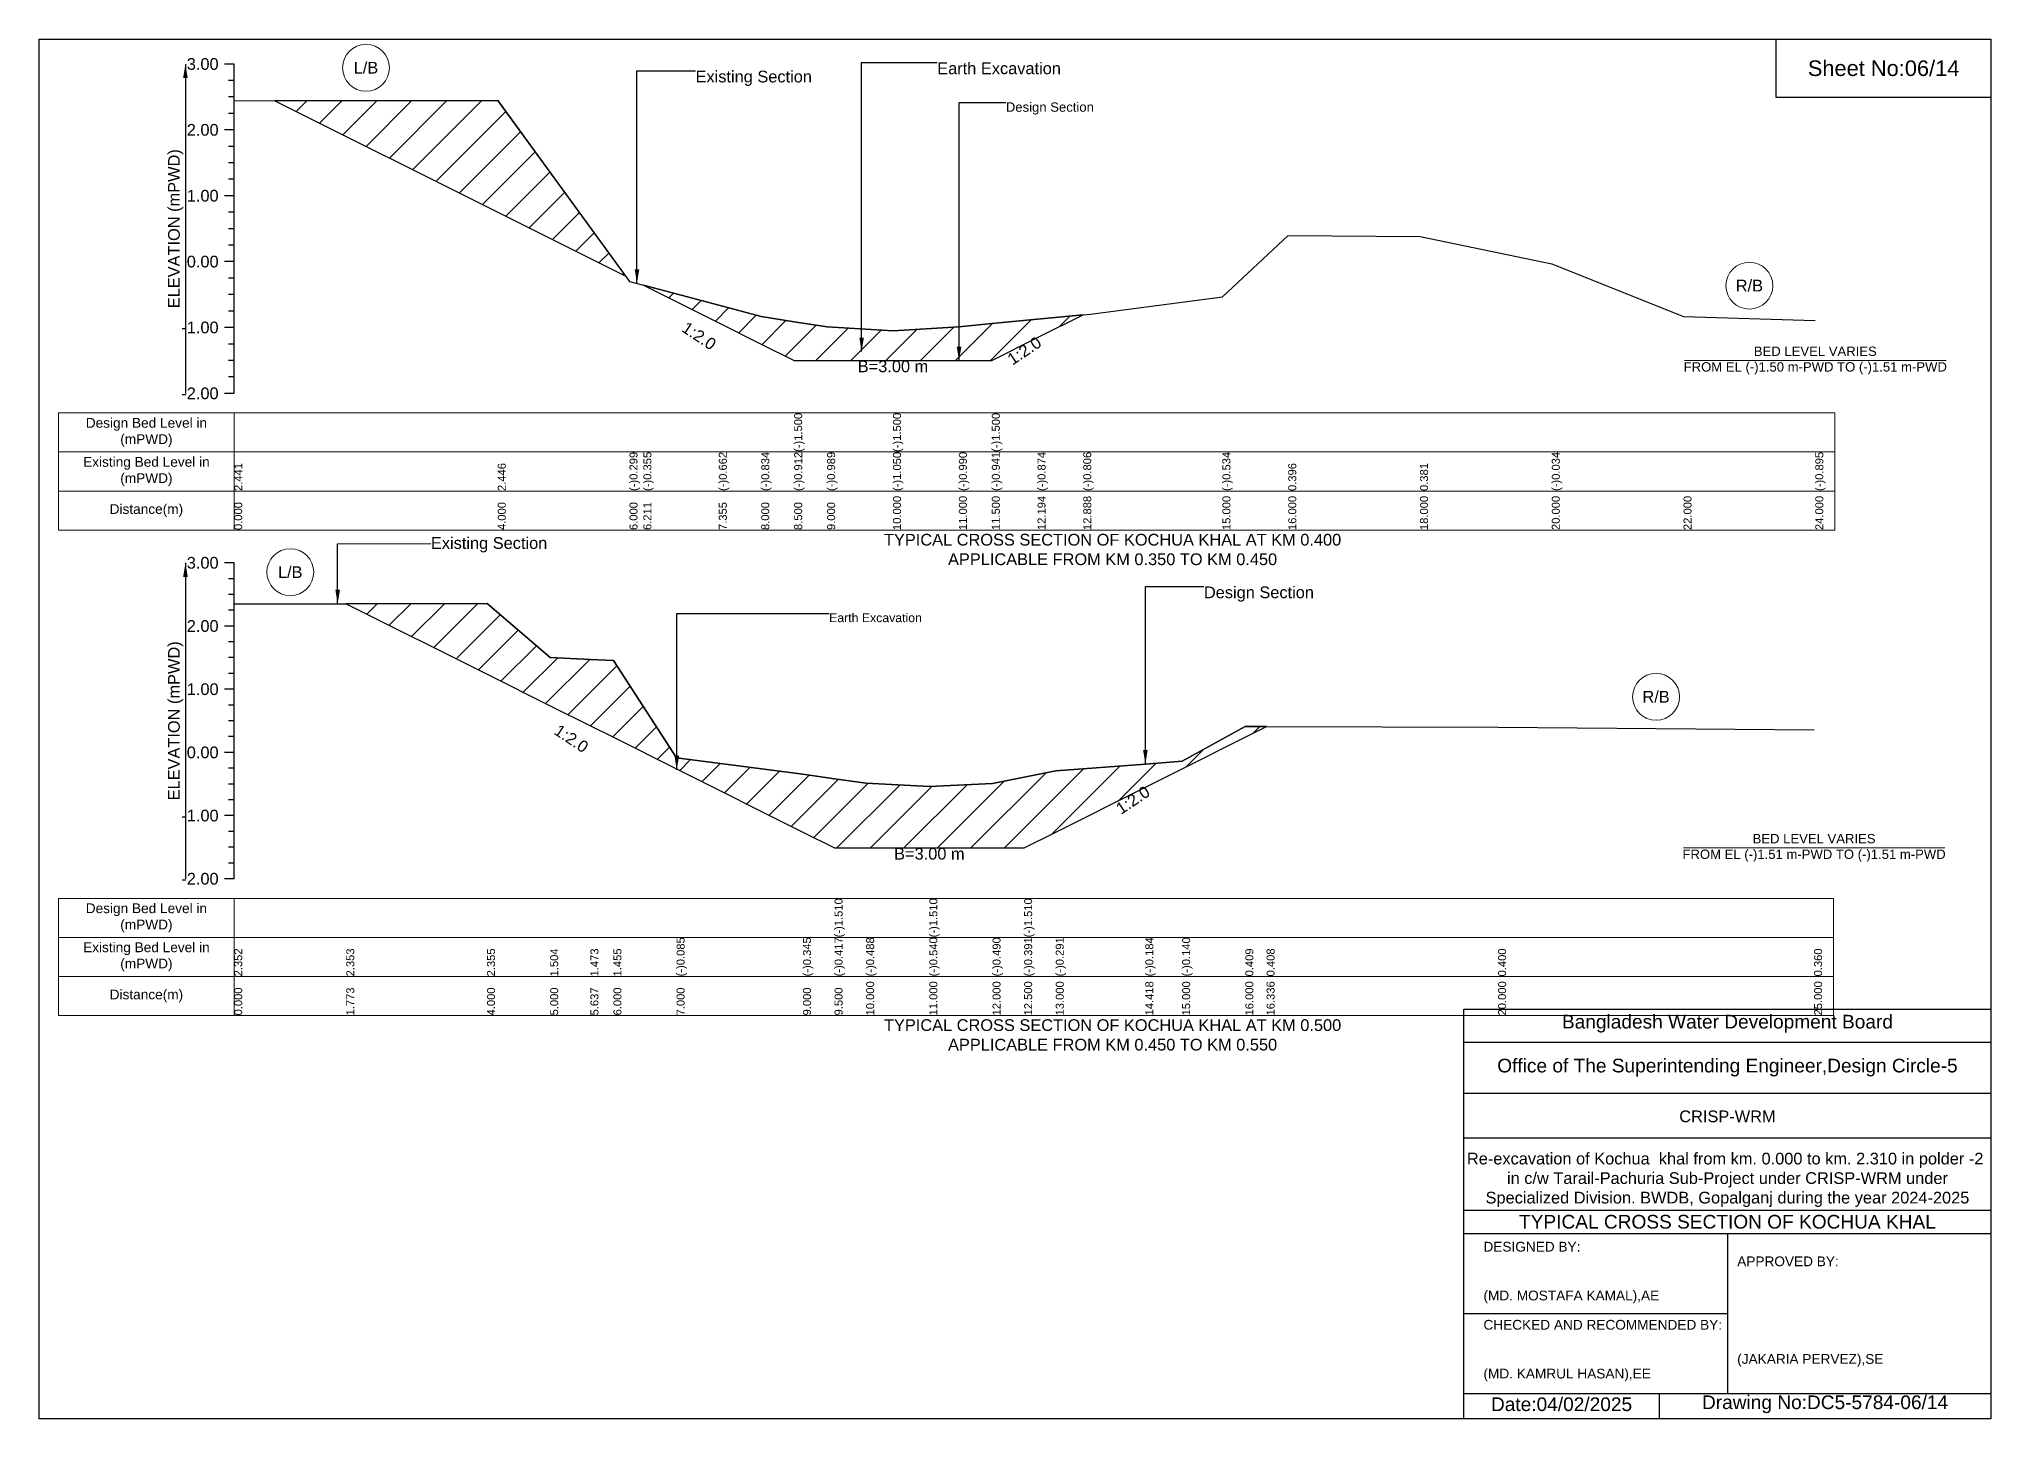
# Model space of a CAD drawing. Header units: inches. Extents: x 91000 to 258000, y -5743 to 6664.
# Drawn here: x 150000 to 158000, y -5656 to 0 of the extents above; entities that cross this region are included whole.
import ezdxf

# ---------------------------------------------------------------- set-up
doc = ezdxf.new("R2010")
doc.units = ezdxf.units.IN
doc.header["$LTSCALE"] = 7
doc.header["$MEASUREMENT"] = 0
for name, color, linetype, lineweight in [('Cross section Data Border', 7, 'Continuous', 9), ('Cross Section Labels', 7, 'Continuous', 9), ('Existing_Bed_Level for Xsection', 7, 'Continuous', 25)]:
    doc.layers.add(name, color=color, linetype=linetype, lineweight=lineweight)
doc.styles.get("Standard").update_dxf_attribs({"font": 'arial.ttf'})
doc.dimstyles.get("Standard").update_dxf_attribs({"dimtxt": 0.18, "dimasz": 0.18, "dimexe": 0.18, "dimexo": 0.0625, "dimgap": 0.09, "dimtad": 0, "dimtih": 1, "dimtoh": 1, "dimdec": 4, "dimzin": 0, "dimdsep": 46, "dimtxsty": 'Standard', "dimcen": 0.09, "dimadec": 0, "dimazin": 0, "dimtfac": 1, "dimtdec": 4, "dimtofl": 0, "dimtmove": 0, "dimatfit": 3, "dimfxl": 1, "dimtolj": 1, "dimtzin": 0, "dimarcsym": 0})

msp = doc.modelspace()

# ---------------------------------------------------------------- hatches: boundary and pattern name
at = {"layer": 'Existing_Bed_Level for Xsection'}
h = msp.add_hatch(dxfattribs=at)
h.set_pattern_fill('ANSI31', color=256, scale=810, style=0)
h.paths.add_polyline_path([(150966.4, -253.2), (151880, -710), (152404.8, -972.4), (151880, -252.1)])
h = msp.add_hatch(dxfattribs=at)
h.set_pattern_fill('ANSI31', color=256, scale=810, style=0)
h.paths.add_polyline_path([(152476.9, -1008.5), (152786, -1163), (152960, -1250), (153095, -1317.5), (153230, -1317.5), (153500, -1317.5), (153770, -1317.5), (153905, -1317.5), (154092.4, -1223.8), (154279.8, -1130.1), (154092.4, -1148.4), (153905, -1166.6), (153770, -1179.8), (153500, -1196), (153230, -1179.5), (153095, -1158.6), (152960, -1137.7), (152786, -1091.1)])
h = msp.add_hatch(dxfattribs=at)
h.set_pattern_fill('ANSI31', color=256, scale=777, style=0)
h.paths.add_polyline_path([(151259.3, -2314.6), (151836, -2603), (152095, -2732.5), (152259.9, -2814.9), (152354, -2862), (152613, -2991.5), (153131, -3250.5), (153260.5, -3315.2), (153390, -3315.2), (153649, -3315.2), (153908, -3315.2), (154037.5, -3315.2), (154167, -3250.5), (154534.3, -3066.8), (154685, -2991.5), (154944, -2862), (155031.1, -2818.4), (154944, -2818.2), (154685, -2960.4), (154534.3, -2971.8), (154167, -2999.5), (154037.5, -3025.3), (153908, -3051.1), (153649, -3064), (153390, -3050.5), (153260.5, -3032), (153131, -3013.5), (152613, -2946.2), (152354, -2547.3), (152259.9, -2542.7), (152095, -2534.6), (151836, -2314.2)])

# ---------------------------------------------------------------- linework, layer by layer
for points in [[(150000, 0), (158000, 0), (158000, -5656), (150000, -5656)], [(157120, 0), (158000, 0), (158000, -240), (157120, -240)]]:
    msp.add_lwpolyline(points, close=True)
for points in [[(155840, -5656), (155840, -3976), (158000, -3976)], [(155840, -4112), (158000, -4112)], [(155840, -4320), (158000, -4320)], [(155840, -4504), (158000, -4504)], [(155840, -4800), (158000, -4800)], [(155840, -4896), (158000, -4896)], [(156920, -4896), (156920, -5552)], [(155840, -5224), (156920, -5224)], [(155840, -5552), (158000, -5552)], [(156640, -5552), (156640, -5656)]]:
    msp.add_lwpolyline(points)
at = {"layer": 'Cross section Data Border'}
for points in [[(150080, -1532.5), (157360, -1532.5), (157360, -2012.5), (150080, -2012.5)], [(150080, -3522.1), (157355, -3522.1), (157355, -4002.1), (150080, -4002.1)]]:
    msp.add_lwpolyline(points, close=True, dxfattribs=at)
for points in [[(150800, -1532.5), (150800, -2012.5)], [(150080, -1692.5), (157360, -1692.5)], [(150080, -1852.5), (157360, -1852.5)], [(150800, -3522.1), (150800, -4002.1)], [(150080, -3682.1), (157355, -3682.1)], [(150080, -3842.1), (157355, -3842.1)]]:
    msp.add_lwpolyline(points, dxfattribs=at)
at = {"layer": 'Cross Section Labels'}
for points in [[(156744.2, -1317.5), (157815.8, -1317.5)], [(156739.2, -3315.2), (157810.8, -3315.2)]]:
    msp.add_lwpolyline(points, dxfattribs=at)
for centre in [(151340, -117.8), (157010, -1010.9), (151029.6, -2185.3), (156627.5, -2696.2)]:
    msp.add_circle(centre, 96, dxfattribs=at)
at = {"layer": 'Existing_Bed_Level for Xsection'}
for points in [[(150800, -102.5), (150760, -102.5)], [(150800, -1452.5), (150800, -1182.5), (150800, -912.5), (150800, -642.5), (150800, -372.5), (150800, -102.5)], [(150800, -170), (150776, -170)], [(150800, -237.5), (150776, -237.5)], [(150800, -305), (150776, -305)], [(150800, -253.4), (151880, -252.1), (152420, -993.2), (152476.9, -1008.5), (152786, -1091.1), (152960, -1137.7), (153095, -1158.6), (153095, -1158.6), (153230, -1179.5), (153500, -1196), (153500, -1196), (153770, -1179.8), (153905, -1166.6), (153905, -1166.6), (154092.4, -1148.4), (154279.8, -1130.1), (154310, -1127.2), (154850, -1056.7), (155120, -805.6), (155660, -809.6), (156200, -921.7), (156740, -1137.7), (157280, -1154.2)], [(150800, -372.5), (150760, -372.5)], [(150800, -440), (150776, -440)], [(150800, -507.5), (150776, -507.5)], [(150800, -575), (150776, -575)], [(150800, -642.5), (150760, -642.5)], [(150800, -710), (150776, -710)], [(150800, -777.5), (150776, -777.5)], [(150800, -845), (150776, -845)], [(150800, -912.5), (150760, -912.5)], [(150800, -980), (150776, -980)], [(150800, -1047.5), (150776, -1047.5)], [(150800, -1115), (150776, -1115)], [(150800, -1182.5), (150760, -1182.5)], [(150800, -1250), (150776, -1250)], [(150800, -1317.5), (150776, -1317.5)], [(150800, -1385), (150776, -1385)], [(150800, -1452.5), (150760, -1452.5)], [(150800, -2147.1), (150760, -2147.1)], [(150800, -3442.1), (150800, -3183.1), (150800, -2924.1), (150800, -2665.1), (150800, -2406.1), (150800, -2147.1)], [(150800, -2211.9), (150776, -2211.9)], [(150800, -2276.6), (150776, -2276.6)], [(150800, -2315), (151259.3, -2314.6), (151836, -2314.2), (152095, -2534.6), (152259.9, -2542.7), (152354, -2547.3), (152613, -2946.2), (153131, -3013.5), (153260.5, -3032), (153260.5, -3032), (153390, -3050.5), (153649, -3064), (153649, -3064), (153908, -3051.1), (154037.5, -3025.3), (154037.5, -3025.3), (154167, -2999.5), (154534.3, -2971.8), (154685, -2960.4), (154944, -2818.2), (155031.1, -2818.4), (155980, -2820.5), (157275, -2830.9)], [(150800, -2341.4), (150776, -2341.4)], [(150800, -2406.1), (150760, -2406.1)], [(150800, -2470.9), (150776, -2470.9)], [(150800, -2535.6), (150776, -2535.6)], [(150800, -2600.4), (150776, -2600.4)], [(150800, -2665.1), (150760, -2665.1)], [(150800, -2729.9), (150776, -2729.9)], [(150800, -2794.6), (150776, -2794.6)], [(150800, -2859.4), (150776, -2859.4)], [(150800, -2924.1), (150760, -2924.1)], [(150800, -2988.9), (150776, -2988.9)], [(150800, -3053.6), (150776, -3053.6)], [(150800, -3118.4), (150776, -3118.4)], [(150800, -3183.1), (150760, -3183.1)], [(150800, -3247.9), (150776, -3247.9)], [(150800, -3312.6), (150776, -3312.6)], [(150800, -3377.4), (150776, -3377.4)], [(150800, -3442.1), (150760, -3442.1)]]:
    msp.add_lwpolyline(points, dxfattribs=at)
for points in [[(150966.4, -253.2), (151880, -710), (152404.8, -972.4), (151880, -252.1)], [(152476.9, -1008.5), (152786, -1163), (152960, -1250), (153095, -1317.5), (153095, -1317.5), (153230, -1317.5), (153500, -1317.5), (153500, -1317.5), (153770, -1317.5), (153905, -1317.5), (153905, -1317.5), (154092.4, -1223.8), (154279.8, -1130.1), (154279.8, -1130.1), (154279.8, -1130.1), (154092.4, -1148.4), (153905, -1166.6), (153905, -1166.6), (153770, -1179.8), (153500, -1196), (153500, -1196), (153230, -1179.5), (153095, -1158.6), (153095, -1158.6), (152960, -1137.7), (152786, -1091.1)], [(151259.3, -2314.6), (151259.3, -2314.6), (151836, -2603), (152095, -2732.5), (152259.9, -2814.9), (152354, -2862), (152613, -2991.5), (153131, -3250.5), (153260.5, -3315.2), (153260.5, -3315.2), (153390, -3315.2), (153649, -3315.2), (153649, -3315.2), (153908, -3315.2), (154037.5, -3315.2), (154037.5, -3315.2), (154167, -3250.5), (154534.3, -3066.8), (154685, -2991.5), (154944, -2862), (155031.1, -2818.4), (155031.1, -2818.4), (155031.1, -2818.4), (154944, -2818.2), (154685, -2960.4), (154534.3, -2971.8), (154167, -2999.5), (154037.5, -3025.3), (154037.5, -3025.3), (153908, -3051.1), (153649, -3064), (153649, -3064), (153390, -3050.5), (153260.5, -3032), (153260.5, -3032), (153131, -3013.5), (152613, -2946.2), (152354, -2547.3), (152259.9, -2542.7), (152095, -2534.6), (151836, -2314.2), (151259.3, -2314.6)]]:
    msp.add_lwpolyline(points, close=True, dxfattribs=at)

# ---------------------------------------------------------------- texts
at = {"attachment_point": 5}
for s, insert, char_height in [('Sheet No:06/14', (157560, -120), 64), ('Bangladesh Water Development Board', (156920, -4036), 56), ('Office of The Superintending Engineer,Design Circle-5', (156920, -4216), 56)]:
    msp.add_mtext(s, dxfattribs=dict(at, insert=insert, char_height=char_height))
for s, insert, char_height, width, attachment_point in [('CRISP-WRM', (156920, -4416), 48, 2240, 5), ('Re-excavation of Kochua  khal from km. 0.000 to km. 2.310 in polder -2  in c/w Tarail-Pachuria Sub-Project under CRISP-WRM under Specialized Division. BWDB, Gopalganj during the year 2024-2025', (156920, -4676), 48, 2160, 5), ('TYPICAL CROSS SECTION OF KOCHUA KHAL', (156920, -4848), 56, 2240, 5), ('DESIGNED BY:^J^J^J(MD. MOSTAFA KAMAL),AE', (155920, -5056), 40, 1120, 4), ('APPROVED BY:^J^J^J^J^J^J(JAKARIA PERVEZ),SE', (156960, -5216), 40, 1120, 4), ('CHECKED AND RECOMMENDED BY:^J^J^J(MD. KAMRUL HASAN),EE', (155920, -5376), 40, 1120, 4), ('Date:04/02/2025', (156240, -5596), 56, 1120, 5), ('Drawing No:DC5-5784-06/14', (157320, -5596), 56, 1760, 5)]:
    msp.add_mtext(s, dxfattribs=dict(insert=insert, char_height=char_height, width=width, attachment_point=attachment_point))
at = {"layer": 'Cross section Data Border', "char_height": 40, "width": 640, "attachment_point": 5}
for s, insert in [('Design Bed Level in (mPWD)', (150440, -1612.5)), ('Existing Bed Level in (mPWD)', (150440, -1772.5)), ('Distance(m)', (150440, -1932.5)), ('Design Bed Level in (mPWD)', (150440, -3602.1)), ('Existing Bed Level in (mPWD)', (150440, -3762.1)), ('Distance(m)', (150440, -3922.1))]:
    msp.add_mtext(s, dxfattribs=dict(at, insert=insert))
at = {"layer": 'Cross Section Labels'}
for s, insert, char_height, attachment_point in [('L/B', (151340, -117.8), 48, 5), ('Existing Section', (152690.7, -129.8), 48, 1), ('Earth Excavation', (153681.3, -96), 48, 1), ('Design Section', (153962.6, -259.6), 38.4, 1), ('R/B', (157010, -1010.9), 48, 5), ('BED LEVEL VARIES ^JFROM EL (-)1.50 m-PWD TO (-)1.51 m-PWD', (157280, -1317.5), 38.4, 5), ('B=3.00 m', (153500, -1317.5), 48, 2), ('Existing Section', (151606.1, -2041.7), 48, 1), ('TYPICAL CROSS SECTION OF KOCHUA KHAL AT KM 0.400^JAPPLICABLE FROM KM 0.350 TO KM 0.450', (154400, -2092.5), 48, 5), ('L/B', (151029.6, -2185.3), 48, 5), ('Design Section', (154774.3, -2243.8), 48, 1), ('Earth Excavation', (153238.2, -2354.1), 36, 1), ('R/B', (156627.5, -2696.2), 48, 5), ('BED LEVEL VARIES ^JFROM EL (-)1.51 m-PWD TO (-)1.51 m-PWD', (157275, -3315.2), 38.4, 5), ('B=3.00 m', (153649, -3315.2), 48, 2), ('TYPICAL CROSS SECTION OF KOCHUA KHAL AT KM 0.500^JAPPLICABLE FROM KM 0.450 TO KM 0.550', (154400, -4082.1), 48, 5)]:
    msp.add_mtext(s, dxfattribs=dict(at, insert=insert, char_height=char_height, attachment_point=attachment_point))
at = {"layer": 'Cross Section Labels', "char_height": 48, "attachment_point": 2}
for insert, rotation in [((152718.5, -1196.7), 326.30993), ((154024.9, -1257.5), 33.69007), ((152195.1, -2847.3), 326.30993), ((154469.6, -3099.2), 33.69007)]:
    msp.add_mtext('1:2.0', dxfattribs=dict(at, insert=insert, rotation=rotation))
at = {"layer": 'Existing_Bed_Level for Xsection', "char_height": 48, "attachment_point": 6}
for s, insert in [('3.00', (150736, -102.5)), ('2.00', (150736, -372.5)), ('1.00', (150736, -642.5)), ('0.00', (150736, -912.5)), ('-1.00', (150736, -1182.5)), ('-2.00', (150736, -1452.5)), ('3.00', (150736, -2147.1)), ('2.00', (150736, -2406.1)), ('1.00', (150736, -2665.1)), ('0.00', (150736, -2924.1)), ('-1.00', (150736, -3183.1)), ('-2.00', (150736, -3442.1))]:
    msp.add_mtext(s, dxfattribs=dict(at, insert=insert))
at = {"layer": 'Existing_Bed_Level for Xsection', "rotation": 90}
for s, insert, char_height, attachment_point in [('ELEVATION (mPWD)', (150560, -777.5), 48, 5), ('(-)1.500', (153095, -1692.5), 32.8, 1), ('(-)1.500', (153500, -1692.5), 32.8, 1), ('(-)1.500', (153905, -1692.5), 32.8, 1), ('2.441', (150800, -1852.5), 32.8, 1), ('2.446', (151880, -1852.5), 32.8, 1), ('(-)0.299', (152420, -1852.5), 32.8, 1), ('(-)0.355', (152476.9, -1852.5), 32.8, 1), ('(-)0.662', (152786, -1852.5), 32.8, 1), ('(-)0.834', (152960, -1852.5), 32.8, 1), ('(-)0.912', (153095, -1852.5), 32.8, 1), ('(-)0.989', (153230, -1852.5), 32.8, 1), ('(-)1.050', (153500, -1852.5), 32.8, 1), ('(-)0.990', (153770, -1852.5), 32.8, 1), ('(-)0.941', (153905, -1852.5), 32.8, 1), ('(-)0.874', (154092.4, -1852.5), 32.8, 1), ('(-)0.806', (154279.8, -1852.5), 32.8, 1), ('(-)0.534', (154850, -1852.5), 32.8, 1), ('0.396', (155120, -1852.5), 32.8, 1), ('0.381', (155660, -1852.5), 32.8, 1), ('(-)0.034', (156200, -1852.5), 32.8, 1), ('(-)0.895', (157280, -1852.5), 32.8, 1), ('0.000', (150800, -2012.5), 32.8, 1), ('4.000', (151880, -2012.5), 32.8, 1), ('6.000', (152420, -2012.5), 32.8, 1), ('6.211', (152476.9, -2012.5), 32.8, 1), ('7.355', (152786, -2012.5), 32.8, 1), ('8.000', (152960, -2012.5), 32.8, 1), ('8.500', (153095, -2012.5), 32.8, 1), ('9.000', (153230, -2012.5), 32.8, 1), ('10.000', (153500, -2012.5), 32.8, 1), ('11.000', (153770, -2012.5), 32.8, 1), ('11.500', (153905, -2012.5), 32.8, 1), ('12.194', (154092.4, -2012.5), 32.8, 1), ('12.888', (154279.8, -2012.5), 32.8, 1), ('15.000', (154850, -2012.5), 32.8, 1), ('16.000', (155120, -2012.5), 32.8, 1), ('18.000', (155660, -2012.5), 32.8, 1), ('20.000', (156200, -2012.5), 32.8, 1), ('22.000', (156740, -2012.5), 32.8, 1), ('24.000', (157280, -2012.5), 32.8, 1), ('ELEVATION (mPWD)', (150560, -2794.6), 48, 5), ('(-)1.510', (153260.5, -3682.1), 32.8, 1), ('(-)1.510', (153649, -3682.1), 32.8, 1), ('(-)1.510', (154037.5, -3682.1), 32.8, 1), ('2.352', (150800, -3842.1), 32.8, 1), ('2.353', (151259.3, -3842.1), 32.8, 1), ('2.355', (151836, -3842.1), 32.8, 1), ('1.504', (152095, -3842.1), 32.8, 1), ('1.473', (152259.9, -3842.1), 32.8, 1), ('1.455', (152354, -3842.1), 32.8, 1), ('(-)0.085', (152613, -3842.1), 32.8, 1), ('(-)0.345', (153131, -3842.1), 32.8, 1), ('(-)0.417', (153260.5, -3842.1), 32.8, 1), ('(-)0.488', (153390, -3842.1), 32.8, 1), ('(-)0.540', (153649, -3842.1), 32.8, 1), ('(-)0.490', (153908, -3842.1), 32.8, 1), ('(-)0.391', (154037.5, -3842.1), 32.8, 1), ('(-)0.291', (154167, -3842.1), 32.8, 1), ('(-)0.184', (154534.3, -3842.1), 32.8, 1), ('(-)0.140', (154685, -3842.1), 32.8, 1), ('0.409', (154944, -3842.1), 32.8, 1), ('0.408', (155031.1, -3842.1), 32.8, 1), ('0.400', (155980, -3842.1), 32.8, 1), ('0.360', (157275, -3842.1), 32.8, 1), ('0.000', (150800, -4002.1), 32.8, 1), ('1.773', (151259.3, -4002.1), 32.8, 1), ('4.000', (151836, -4002.1), 32.8, 1), ('5.000', (152095, -4002.1), 32.8, 1), ('5.637', (152259.9, -4002.1), 32.8, 1), ('6.000', (152354, -4002.1), 32.8, 1), ('7.000', (152613, -4002.1), 32.8, 1), ('9.000', (153131, -4002.1), 32.8, 1), ('9.500', (153260.5, -4002.1), 32.8, 1), ('10.000', (153390, -4002.1), 32.8, 1), ('11.000', (153649, -4002.1), 32.8, 1), ('12.000', (153908, -4002.1), 32.8, 1), ('12.500', (154037.5, -4002.1), 32.8, 1), ('13.000', (154167, -4002.1), 32.8, 1), ('14.418', (154534.3, -4002.1), 32.8, 1), ('15.000', (154685, -4002.1), 32.8, 1), ('16.000', (154944, -4002.1), 32.8, 1), ('16.336', (155031.1, -4002.1), 32.8, 1), ('20.000', (155980, -4002.1), 32.8, 1), ('25.000', (157275, -4002.1), 32.8, 1)]:
    msp.add_mtext(s, dxfattribs=dict(at, insert=insert, char_height=char_height, attachment_point=attachment_point))

# ---------------------------------------------------------------- leaders
at = {"layer": 'Cross Section Labels', "annotation_type": 0, "has_hookline": 1, "hookline_direction": 0}
for points, text_width in [([(152450.7, -1001.4), (152450.7, -129.8), (152690.6, -129.8)], 467.2), ([(153371.3, -1281.1), (153371.3, -96), (153681.2, -96)], 497), ([(153770.6, -1318.6), (153770.6, -259.6), (153962.5, -259.6)], 353), ([(151223.9, -2315), (151223.9, -2069.4), (151606, -2068.2)], 467.2), ([(154534.3, -2971.8), (154534.3, -2243.8), (154774.2, -2243.8)], 441.2), ([(152613.7, -2995.4), (152613.7, -2354.1), (153238.1, -2354.1)], 372.7)]:
    msp.add_leader(points, dimstyle='Standard', override={"dimasz": 57.6}, dxfattribs=dict(at, text_width=text_width))
at = {"layer": 'Existing_Bed_Level for Xsection'}
for points in [[(150600, -102.5), (150600, -1452.5)], [(150600, -2147.1), (150600, -3442.1)]]:
    msp.add_leader(points, dimstyle='Standard', override={"dimasz": 57.6}, dxfattribs=at)

doc.saveas('drawing.dxf')
